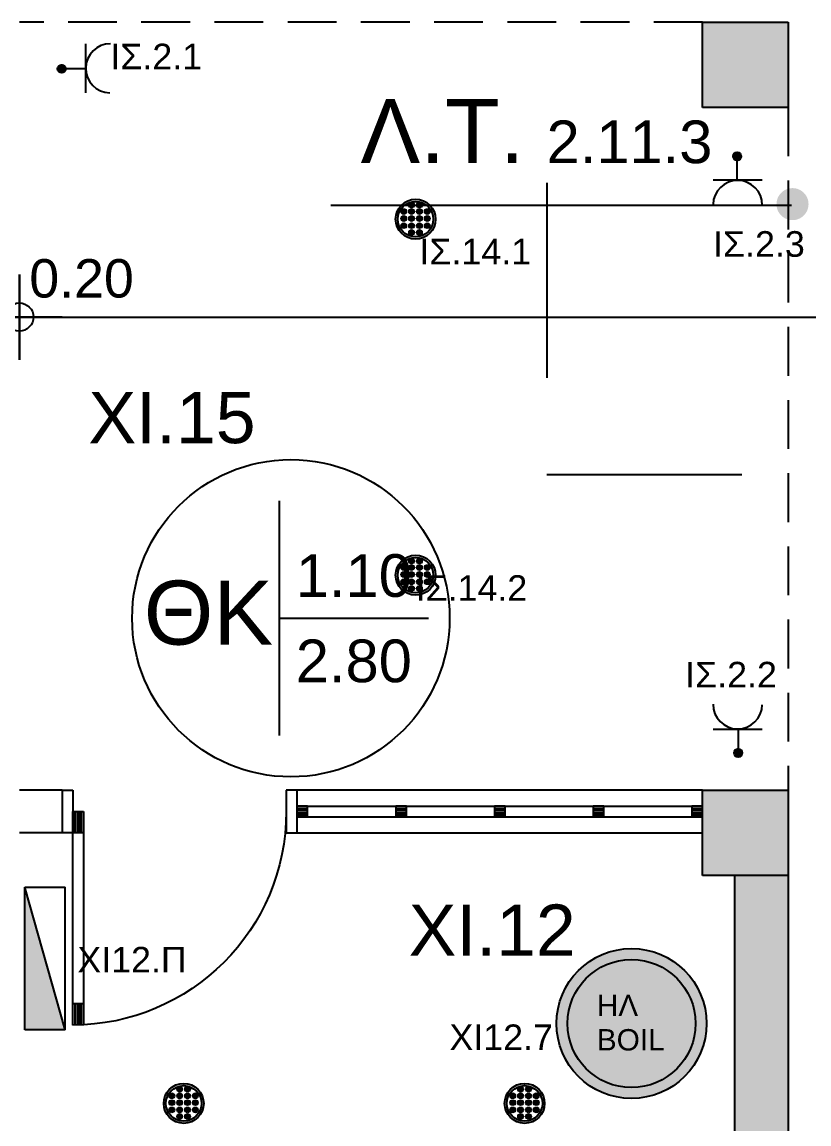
# Model space of a CAD drawing. Header units: metres. Extents: x 0 to 132, y -109 to 310.
# Drawn here: x 29.63 to 33.32, y 20.22 to 25.38 of the extents above; entities that cross this region are included whole.
import ezdxf
from ezdxf.enums import TextEntityAlignment as Align

# ---------------------------------------------------------------- set-up
doc = ezdxf.new("R2010")
doc.units = ezdxf.units.M
doc.header["$LTSCALE"] = 0.036
doc.linetypes.add('DASHDOTX2', pattern=[50.8, 25.4, -12.7, 0, -12.7])
doc.linetypes.add('HIDDEN', pattern=[9.525, 6.35, -3.175])
doc.layers.get('0').update_dxf_attribs({"color": 252})
doc.layers.get('Defpoints').update_dxf_attribs({"color": 252})
for name, color, linetype in [('arxitektonika', 254, 'Continuous'), ('DIMBLK', 252, 'Continuous'), ('electext', 20, 'Continuous'), ('HLEK-SYMBOL', 3, 'Continuous'), ('HLEK_FL001_SYMBOLS', 230, 'Continuous'), ('mihanologika text', 20, 'Continuous'), ('Parathira', 252, 'Continuous')]:
    doc.layers.add(name, color=color, linetype=linetype)
doc.styles.add('COMU-N', font='arial.ttf')
doc.styles.get("Standard").update_dxf_attribs({"font": 'arial.ttf'})
doc.styles.add('W4MS2', font='W4MS2.shx')
doc.dimstyles.new('CADWDOT', dxfattribs={"dimscale": 0.1, "dimtxt": 1.8, "dimasz": 0.08, "dimexe": 2, "dimexo": 0, "dimgap": 0.09, "dimtad": 0, "dimrnd": 0.001, "dimzin": 0, "dimdsep": 46, "dimtxsty": 'Standard', "dimblk1": 'ARTDIM', "dimblk2": 'ARTDIM', "dimsah": 1, "dimcen": 0.09, "dimdle": 0.05, "dimse1": 1, "dimse2": 1, "dimadec": 0, "dimazin": 0, "dimtfac": 1, "dimtmove": 0, "dimatfit": 3, "dimldrblk": 'ARTDIM', "dimfxl": 2, "dimtvp": 0.9999, "dimtolj": 1, "dimtzin": 0, "dimarcsym": 0})

# ---------------------------------------------------------------- blocks, each defined once
blk = doc.blocks.new('ARTDIM')
at = {"layer": 'DIMBLK'}
for p, q in [((0, -24.9975), (0, 24.9975)), ((-24.9975, 0), (24.9975, 0))]:
    blk.add_line(p, q, dxfattribs=at)
blk.add_circle((0, 0), 8.25, dxfattribs=at)
blk = doc.blocks.new('*D213')
at = {"layer": 'arxitektonika', "color": 0, "lineweight": -2}
for p, q in [((29.4262, 24.0007), (29.6102, 24.0007)), ((29.6182, 24.0007), (30.1927, 24.0007))]:
    blk.add_line(p, q, dxfattribs=at)
at = {"layer": 'Defpoints', "color": 0, "transparency": 16777216}
for p in [(29.4182, 24.983), (29.6182, 24.983), (29.6182, 24.0007)]:
    blk.add_point(p, dxfattribs=at)
at = {"layer": 'arxitektonika', "color": 0, "lineweight": -2, "xscale": 0.008, "yscale": 0.008, "zscale": 0.008, "rotation": 180}
blk.add_blockref('ARTDIM', (29.4182, 24.0007), dxfattribs=at)
at = {"layer": 'arxitektonika', "color": 0, "lineweight": -2, "xscale": 0.008, "yscale": 0.008, "zscale": 0.008}
blk.add_blockref('ARTDIM', (29.6182, 24.0007), dxfattribs=at)
at = {"layer": 'arxitektonika', "color": 0, "insert": (29.9095, 24.1807), "char_height": 0.18, "attachment_point": 5}
blk.add_mtext('\\A1;0.20', dxfattribs=at)
blk = doc.blocks.new('A$C16DE0479')
at = {"layer": 'Parathira'}
for p, q in [((-1.1, 0), (-1.05, 0)), ((-1.05, 0), (-1.05, -0.2)), ((-0.05, 0), (-0.05, -0.2)), ((0, 0), (-0.05, 0)), ((-0.1, -0.1), (-0.1, -1.0987)), ((-0.05, -0.1), (-0.1, -0.1)), ((-0.09, -0.1), (-0.09, -0.2)), ((-0.08, -0.1), (-0.08, -0.2)), ((-0.07, -0.1), (-0.07, -0.2)), ((-0.06, -0.1), (-0.06, -0.2)), ((-0.05, -1.1), (-0.05, -0.1)), ((-1.05, -0.2), (-1.1, -0.2)), ((-0.1, -0.2), (-0.05, -0.2)), ((-0.05, -0.2), (0, -0.2)), ((-0.1, -1), (-0.05, -1)), ((-0.09, -1), (-0.09, -1.0992)), ((-0.08, -1), (-0.08, -1.0995)), ((-0.07, -1), (-0.07, -1.0998)), ((-0.06, -1), (-0.06, -1.0999))]:
    blk.add_line(p, q, dxfattribs=at)
blk.add_arc((-0.05, -0.1), 1, 180, 270, dxfattribs=at)
blk = doc.blocks.new('A$C46E46230')
at = {"layer": 'Parathira'}
for p, q in [((0, 0.025), (0, -0.025)), ((0.05, 0.025), (0, 0.025)), ((0, 0.025), (1.9, 0.025)), ((0, 0.015), (0.05, 0.015)), ((0, 0.005), (0.05, 0.005)), ((0.05, -0.025), (0.05, 0.025)), ((0.4625, 0.025), (0.4625, -0.025)), ((0.5125, 0.025), (0.4625, 0.025)), ((0.4625, 0.015), (0.5125, 0.015)), ((0.4625, 0.005), (0.5125, 0.005)), ((0.5125, -0.025), (0.5125, 0.025)), ((0.925, 0.025), (0.925, -0.025)), ((0.975, 0.025), (0.925, 0.025)), ((0.925, 0.015), (0.975, 0.015)), ((0.925, 0.005), (0.975, 0.005)), ((0.975, -0.025), (0.975, 0.025)), ((1.3875, 0.025), (1.3875, -0.025)), ((1.4375, 0.025), (1.3875, 0.025)), ((1.3875, 0.015), (1.4375, 0.015)), ((1.3875, 0.005), (1.4375, 0.005)), ((1.4375, -0.025), (1.4375, 0.025)), ((1.85, 0.025), (1.85, -0.025)), ((1.9, 0.025), (1.85, 0.025)), ((1.85, 0.015), (1.9, 0.015)), ((1.85, 0.005), (1.9, 0.005)), ((1.9, -0.025), (1.9, 0.025)), ((0, -0.005), (0.05, -0.005)), ((0, -0.015), (0.05, -0.015)), ((0, -0.025), (0.05, -0.025)), ((0, -0.025), (1.9, -0.025)), ((0.4625, -0.005), (0.5125, -0.005)), ((0.4625, -0.015), (0.5125, -0.015)), ((0.4625, -0.025), (0.5125, -0.025)), ((0.925, -0.005), (0.975, -0.005)), ((0.925, -0.015), (0.975, -0.015)), ((0.925, -0.025), (0.975, -0.025)), ((1.3875, -0.005), (1.4375, -0.005)), ((1.3875, -0.015), (1.4375, -0.015)), ((1.3875, -0.025), (1.4375, -0.025)), ((1.85, -0.005), (1.9, -0.005)), ((1.85, -0.015), (1.9, -0.015)), ((1.85, -0.025), (1.9, -0.025))]:
    blk.add_line(p, q, dxfattribs=at)
blk = doc.blocks.new('*D233')
at = {"layer": 'arxitektonika', "color": 0, "lineweight": -2}
blk.add_line((34.0421, 16.191), (34.0421, 21.375), dxfattribs=at)
at = {"layer": 'Defpoints', "color": 0, "transparency": 16777216}
for p in [(32.3881, 21.383), (34.0421, 21.383), (33.5029, 16.183)]:
    blk.add_point(p, dxfattribs=at)
at = {"layer": 'arxitektonika', "color": 0, "lineweight": -2, "xscale": 0.008, "yscale": 0.008, "zscale": 0.008}
for p, rotation in [((34.0421, 21.383), 90), ((34.0421, 16.183), 270)]:
    blk.add_blockref('ARTDIM', p, dxfattribs=dict(at, rotation=rotation))
at = {"layer": 'arxitektonika', "color": 0, "insert": (33.8621, 18.7224), "char_height": 0.18, "attachment_point": 5, "rotation": 90}
blk.add_mtext('\\A1;5.20', dxfattribs=at)
blk = doc.blocks.new('*D234')
at = {"layer": 'arxitektonika', "color": 0, "lineweight": -2}
for p, q in [((34.0421, 21.783), (34.0421, 22.3576)), ((34.0421, 21.391), (34.0421, 21.775))]:
    blk.add_line(p, q, dxfattribs=at)
at = {"layer": 'Defpoints', "color": 0, "transparency": 16777216}
for p in [(30.9764, 21.783), (34.0421, 21.783), (32.8182, 21.383)]:
    blk.add_point(p, dxfattribs=at)
at = {"layer": 'arxitektonika', "color": 0, "lineweight": -2, "xscale": 0.008, "yscale": 0.008, "zscale": 0.008}
for p, rotation in [((34.0421, 21.783), 90), ((34.0421, 21.383), 270)]:
    blk.add_blockref('ARTDIM', p, dxfattribs=dict(at, rotation=rotation))
at = {"layer": 'arxitektonika', "color": 0, "insert": (33.8621, 22.0743), "char_height": 0.18, "attachment_point": 5, "rotation": 90}
blk.add_mtext('\\A1;0.40', dxfattribs=at)
blk = doc.blocks.new('*D236')
at = {"layer": 'arxitektonika', "color": 0, "lineweight": -2}
blk.add_line((29.6262, 24.0007), (40.8102, 24.0007), dxfattribs=at)
at = {"layer": 'Defpoints', "color": 0, "transparency": 16777216}
for p in [(29.6182, 24.983), (40.8182, 24.983), (40.8182, 24.0007)]:
    blk.add_point(p, dxfattribs=at)
at = {"layer": 'arxitektonika', "color": 0, "lineweight": -2, "xscale": 0.008, "yscale": 0.008, "zscale": 0.008, "rotation": 180}
blk.add_blockref('ARTDIM', (29.6182, 24.0007), dxfattribs=at)
at = {"layer": 'arxitektonika', "color": 0, "lineweight": -2, "xscale": 0.008, "yscale": 0.008, "zscale": 0.008}
blk.add_blockref('ARTDIM', (40.8182, 24.0007), dxfattribs=at)
at = {"layer": 'arxitektonika', "color": 0, "insert": (35.2182, 24.1807), "char_height": 0.18, "attachment_point": 5}
blk.add_mtext('\\A1;11.20', dxfattribs=at)
blk = doc.blocks.new('gJ6_a28')
at = {"layer": 'HLEK-SYMBOL', "color": 0, "linetype": 'Continuous'}
for p, q in [((-0.67, 0), (-0.67, 0.19)), ((-0.67, 0.19), (0, 0.19)), ((-0.67, 0), (0, 0.19)), ((0, 0.19), (0, 0)), ((-0.67, 0), (0, 0))]:
    blk.add_line(p, q, dxfattribs=at)
at = {"layer": 'HLEK-SYMBOL', "color": 0}
blk.add_solid([(-0.67, 0.19), (0, 0.19), (-0.67, 0)], dxfattribs=at)
at = {"layer": 'HLEK-SYMBOL', "color": 0, "style": 'W4MS2', "flags": 8}
blk.add_attdef('NODE_NUMBER', (0.018, 0.0914), '', height=0.1, dxfattribs=at)
blk.add_attdef('NODE_NUMBER', (0.018, 0.0914), '', height=0.1, dxfattribs=at)
blk = doc.blocks.new('gJ6_a14')
at = {"linetype": 'Continuous'}
for p, q in [((-0.1176, 0.1119), (0.113, 0.1119)), ((0, 0.1119), (0, 0))]:
    blk.add_line(p, q, dxfattribs=at)
blk.add_arc((-0.0023, 0.2279), 0.1153, 180, 358.9566, dxfattribs=at)
blk = doc.blocks.new('*X789')
at = {"color": 0}
for p, q in [((15.598, 2.587), (15.737, 2.727)), ((15.598, 2.622), (15.702, 2.727)), ((15.604, 2.646), (15.605, 2.647)), ((15.605, 2.559), (15.765, 2.719)), ((15.609, 2.652), (15.618, 2.66)), ((15.617, 2.536), (15.789, 2.707)), ((15.623, 2.665), (15.631, 2.674)), ((15.633, 2.516), (15.808, 2.691)), ((15.636, 2.678), (15.645, 2.687)), ((15.64, 2.647), (15.649, 2.656)), ((15.649, 2.691), (15.658, 2.7)), ((15.653, 2.501), (15.824, 2.672)), ((15.654, 2.66), (15.662, 2.669)), ((15.662, 2.705), (15.671, 2.714)), ((15.667, 2.674), (15.676, 2.683)), ((15.671, 2.643), (15.68, 2.652)), ((15.676, 2.718), (15.678, 2.721)), ((15.676, 2.489), (15.836, 2.648)), ((15.68, 2.687), (15.689, 2.696)), ((15.685, 2.656), (15.693, 2.665)), ((15.693, 2.7), (15.702, 2.709)), ((15.698, 2.669), (15.707, 2.678)), ((15.702, 2.638), (15.711, 2.647)), ((15.707, 2.714), (15.715, 2.722)), ((15.711, 2.683), (15.72, 2.691)), ((15.715, 2.652), (15.724, 2.66)), ((15.72, 2.727), (15.721, 2.728)), ((15.724, 2.696), (15.733, 2.705)), ((15.729, 2.665), (15.738, 2.674)), ((15.738, 2.709), (15.746, 2.718)), ((15.742, 2.678), (15.751, 2.687)), ((15.746, 2.647), (15.755, 2.656)), ((15.751, 2.722), (15.752, 2.724)), ((15.755, 2.691), (15.764, 2.7)), ((15.76, 2.66), (15.768, 2.669)), ((15.768, 2.705), (15.777, 2.714)), ((15.773, 2.674), (15.782, 2.683)), ((15.777, 2.643), (15.786, 2.652)), ((15.786, 2.687), (15.795, 2.696)), ((15.791, 2.656), (15.799, 2.665)), ((15.804, 2.669), (15.813, 2.678)), ((15.808, 2.638), (15.817, 2.647)), ((15.822, 2.652), (15.83, 2.66)), ((15.601, 2.607), (15.609, 2.616)), ((15.605, 2.577), (15.614, 2.585)), ((15.611, 2.547), (15.618, 2.554)), ((15.614, 2.621), (15.623, 2.63)), ((15.618, 2.59), (15.627, 2.599)), ((15.623, 2.559), (15.631, 2.568)), ((15.627, 2.634), (15.636, 2.643)), ((15.627, 2.528), (15.636, 2.537)), ((15.631, 2.603), (15.64, 2.612)), ((15.636, 2.572), (15.645, 2.581)), ((15.64, 2.541), (15.649, 2.55)), ((15.645, 2.616), (15.654, 2.625)), ((15.645, 2.51), (15.654, 2.519)), ((15.649, 2.585), (15.658, 2.594)), ((15.654, 2.554), (15.662, 2.563)), ((15.658, 2.63), (15.667, 2.638)), ((15.658, 2.523), (15.667, 2.532)), ((15.662, 2.599), (15.671, 2.607)), ((15.664, 2.494), (15.671, 2.501)), ((15.667, 2.568), (15.676, 2.577)), ((15.671, 2.537), (15.68, 2.546)), ((15.676, 2.612), (15.685, 2.621)), ((15.676, 2.506), (15.685, 2.515)), ((15.68, 2.581), (15.689, 2.59)), ((15.685, 2.55), (15.693, 2.559)), ((15.689, 2.625), (15.698, 2.634)), ((15.689, 2.519), (15.698, 2.528)), ((15.693, 2.594), (15.702, 2.603)), ((15.693, 2.488), (15.702, 2.497)), ((15.698, 2.563), (15.707, 2.572)), ((15.702, 2.532), (15.711, 2.541)), ((15.705, 2.482), (15.843, 2.62)), ((15.707, 2.607), (15.715, 2.616)), ((15.707, 2.501), (15.715, 2.51)), ((15.711, 2.577), (15.72, 2.585)), ((15.715, 2.546), (15.724, 2.554)), ((15.72, 2.621), (15.729, 2.63)), ((15.72, 2.515), (15.729, 2.523)), ((15.724, 2.59), (15.733, 2.599)), ((15.724, 2.484), (15.733, 2.493)), ((15.729, 2.559), (15.738, 2.568)), ((15.733, 2.634), (15.742, 2.643)), ((15.733, 2.528), (15.742, 2.537)), ((15.738, 2.603), (15.746, 2.612)), ((15.738, 2.497), (15.746, 2.506)), ((15.741, 2.482), (15.842, 2.584)), ((15.742, 2.572), (15.751, 2.581)), ((15.746, 2.541), (15.755, 2.55)), ((15.751, 2.616), (15.76, 2.625)), ((15.751, 2.51), (15.76, 2.519)), ((15.755, 2.585), (15.764, 2.594)), ((15.76, 2.554), (15.768, 2.563)), ((15.764, 2.63), (15.773, 2.638)), ((15.764, 2.523), (15.773, 2.532)), ((15.768, 2.599), (15.777, 2.607)), ((15.768, 2.493), (15.777, 2.501)), ((15.773, 2.568), (15.782, 2.577)), ((15.777, 2.537), (15.786, 2.546)), ((15.782, 2.612), (15.791, 2.621)), ((15.782, 2.506), (15.791, 2.515)), ((15.786, 2.581), (15.795, 2.59)), ((15.791, 2.55), (15.799, 2.559)), ((15.795, 2.625), (15.804, 2.634)), ((15.795, 2.519), (15.804, 2.528)), ((15.799, 2.594), (15.808, 2.603)), ((15.804, 2.563), (15.813, 2.572)), ((15.808, 2.532), (15.817, 2.541)), ((15.813, 2.607), (15.822, 2.616)), ((15.817, 2.577), (15.826, 2.585)), ((15.822, 2.546), (15.83, 2.554)), ((15.826, 2.621), (15.835, 2.63)), ((15.83, 2.59), (15.839, 2.599)), ((15.835, 2.559), (15.835, 2.56)), ((15.839, 2.634), (15.84, 2.635)), ((15.844, 2.603), (15.844, 2.603))]:
    blk.add_line(p, q, dxfattribs=at)
blk = doc.blocks.new('GJ6_A78')
at = {"layer": 'HLEK-SYMBOL', "color": 0, "linetype": 'Continuous'}
blk.add_circle((0, 0), 0.0989, dxfattribs=at)
at = {"layer": 'HLEK-SYMBOL', "color": 0, "xscale": 0.8, "yscale": 0.8, "zscale": 0.8}
blk.add_blockref('*X789', (-12.576, -2.084), dxfattribs=at)
blk = doc.blocks.new('priza')
at = {"layer": 'HLEK_FL001_SYMBOLS', "xscale": 0.1951472641207488, "yscale": 0.1951472641207488, "zscale": 0.1951472641207488}
blk.add_blockref('GJ6_A78', (87.4, -100.4953), dxfattribs=at)
at = {"layer": 'HLEK_FL001_SYMBOLS', "rotation": 180}
blk.add_blockref('gJ6_a14', (87.4, -100.4952), dxfattribs=at)
blk = doc.blocks.new('led downlight 26W xoneyto 18cm')
at = {"layer": 'HLEK_FL001_SYMBOLS'}
h = blk.add_hatch(color=256, dxfattribs=at)
h.paths.add_polyline_path([(45.0105, 62.6523, 1), (45.1976, 62.6523, 1)])
h.paths.add_polyline_path([(45.1872, 62.6523, 1), (45.0209, 62.6523, 1)], flags=16)
at = {"layer": 'HLEK_FL001_SYMBOLS', "linetype": 'Continuous', "lineweight": 0}
h = blk.add_hatch(color=11, dxfattribs=at)
h.dxf.hatch_style = 1
h.paths.add_polyline_path([(45.062, 62.688, 1), (45.0351, 62.688, 1)])
h = blk.add_hatch(color=11, dxfattribs=at)
h.dxf.hatch_style = 1
h.paths.add_polyline_path([(45.0985, 62.7188, 1), (45.0716, 62.7188, 1)])
h = blk.add_hatch(color=11, dxfattribs=at)
h.dxf.hatch_style = 1
h.paths.add_polyline_path([(45.0985, 62.688, 1), (45.0716, 62.688, 1)])
h = blk.add_hatch(color=11, dxfattribs=at)
h.dxf.hatch_style = 1
h.paths.add_polyline_path([(45.1355, 62.7188, 1), (45.1087, 62.7188, 1)])
h = blk.add_hatch(color=11, dxfattribs=at)
h.dxf.hatch_style = 1
h.paths.add_polyline_path([(45.1355, 62.688, 1), (45.1087, 62.688, 1)])
h = blk.add_hatch(color=11, dxfattribs=at)
h.dxf.hatch_style = 1
h.paths.add_polyline_path([(45.172, 62.688, 1), (45.1452, 62.688, 1)])
h = blk.add_hatch(color=11, dxfattribs=at)
h.dxf.hatch_style = 1
h.paths.add_polyline_path([(45.062, 62.6556, 1), (45.0351, 62.6556, 1)])
h = blk.add_hatch(color=11, dxfattribs=at)
h.dxf.hatch_style = 1
h.paths.add_polyline_path([(45.062, 62.6219, 1), (45.0351, 62.6219, 1)])
h = blk.add_hatch(color=11, dxfattribs=at)
h.dxf.hatch_style = 1
h.paths.add_polyline_path([(45.0985, 62.6556, 1), (45.0716, 62.6556, 1)])
h = blk.add_hatch(color=11, dxfattribs=at)
h.dxf.hatch_style = 1
h.paths.add_polyline_path([(45.0985, 62.6219, 1), (45.0716, 62.6219, 1)])
h = blk.add_hatch(color=11, dxfattribs=at)
h.dxf.hatch_style = 1
h.paths.add_polyline_path([(45.1355, 62.6556, 1), (45.1087, 62.6556, 1)])
h = blk.add_hatch(color=11, dxfattribs=at)
h.dxf.hatch_style = 1
h.paths.add_polyline_path([(45.1355, 62.6219, 1), (45.1087, 62.6219, 1)])
h = blk.add_hatch(color=11, dxfattribs=at)
h.dxf.hatch_style = 1
h.paths.add_polyline_path([(45.172, 62.6556, 1), (45.1452, 62.6556, 1)])
h = blk.add_hatch(color=11, dxfattribs=at)
h.dxf.hatch_style = 1
h.paths.add_polyline_path([(45.172, 62.6219, 1), (45.1452, 62.6219, 1)])
h = blk.add_hatch(color=11, dxfattribs=at)
h.dxf.hatch_style = 1
h.paths.add_polyline_path([(45.0985, 62.5906, 1), (45.0716, 62.5906, 1)])
h = blk.add_hatch(color=11, dxfattribs=at)
h.dxf.hatch_style = 1
h.paths.add_polyline_path([(45.1355, 62.5906, 1), (45.1087, 62.5906, 1)])
at = {"layer": 'HLEK_FL001_SYMBOLS'}
for radius in [0.0936, 0.0831]:
    blk.add_circle((45.1041, 62.6523), radius, dxfattribs=at)
at = {"layer": 'HLEK_FL001_SYMBOLS', "linetype": 'Continuous', "lineweight": 0}
for centre in [(45.0486, 62.688), (45.0851, 62.7188), (45.0851, 62.688), (45.1221, 62.7188), (45.1221, 62.688), (45.1586, 62.688), (45.0486, 62.6556), (45.0486, 62.6219), (45.0851, 62.6556), (45.0851, 62.6219), (45.1221, 62.6556), (45.1221, 62.6219), (45.1586, 62.6556), (45.1586, 62.6219), (45.0851, 62.5906), (45.1221, 62.5906)]:
    blk.add_circle(centre, 0.0134, dxfattribs=at)
blk = doc.blocks.new('electroboiler')
at = {"layer": 'HLEK_FL001_SYMBOLS'}
h = blk.add_hatch(color=256, dxfattribs=at)
h.paths.add_polyline_path([(2321.6631, 1205.6021, 1), (2322.3658, 1205.6021, 1)])
h.paths.add_polyline_path([(2322.3144, 1205.6021, -1), (2321.7144, 1205.6021, -1)], flags=16)
blk.add_hatch(color=11, dxfattribs=at).paths.add_polyline_path([(2322.3144, 1205.6021, 1), (2321.7144, 1205.6021, 1)])
for radius in [0.3513, 0.3]:
    blk.add_circle((2322.0144, 1205.6021), radius, dxfattribs=at)
for s, p in [('ΗΛ', (2321.8516, 1205.6367)), ('ΒΟΙL', (2321.8516, 1205.476))]:
    blk.add_text(s, height=0.1, dxfattribs=at).set_placement(p)

msp = doc.modelspace()

# ---------------------------------------------------------------- hatches: boundary and pattern name
at = {"layer": 'arxitektonika'}
for points in [[(32.8182, 24.983), (33.2182, 24.983), (33.2182, 25.383), (32.8182, 25.383)], [(32.8182, 21.383), (33.2182, 21.383), (33.2182, 21.783), (32.8182, 21.783)], [(32.9682, 14.583), (33.2182, 14.583), (33.2182, 21.383), (32.9682, 21.383)]]:
    msp.add_hatch(color=256, dxfattribs=at).paths.add_polyline_path(points)
h = msp.add_hatch(color=256, dxfattribs=at)
h.paths.add_polyline_path([(33.2392, 24.5297), (33.1642, 24.5297, 0.414214), (33.2392, 24.4547)])
h.paths.add_polyline_path([(33.3142, 24.5297), (33.2392, 24.5297), (33.2392, 24.4547, 0.414214)])
h.paths.add_polyline_path([(33.2392, 24.6047), (33.2392, 24.5297), (33.3142, 24.5297, 0.414214)])
h.paths.add_polyline_path([(33.2392, 24.6047, 0.414214), (33.1642, 24.5297), (33.2392, 24.5297)])

# ---------------------------------------------------------------- linework, layer by layer
at = {"layer": 'arxitektonika', "linetype": 'HIDDEN'}
for p, q in [((32.8182, 25.383), (29.6182, 25.383)), ((33.2182, 24.983), (33.2182, 21.783))]:
    msp.add_line(p, q, dxfattribs=at)
at = {"layer": 'arxitektonika'}
for p, q in [((32.8182, 24.983), (32.8182, 25.383)), ((32.8182, 25.383), (33.2182, 25.383)), ((33.2182, 25.383), (33.2182, 24.983)), ((33.2182, 24.983), (32.8182, 24.983)), ((31.077, 24.5256), (33.2342, 24.5256)), ((30.8347, 23.1394), (30.8347, 22.0394)), ((30.8347, 22.5894), (31.5347, 22.5894)), ((29.8182, 21.783), (29.6182, 21.783)), ((29.8182, 21.783), (29.8182, 21.583)), ((32.8182, 21.783), (30.9182, 21.783)), ((30.9182, 21.783), (30.9182, 21.583)), ((32.8182, 21.783), (33.2182, 21.783)), ((32.8182, 21.383), (32.8182, 21.783)), ((33.2182, 21.783), (33.2182, 21.383)), ((29.8182, 21.583), (29.6182, 21.583)), ((30.9182, 21.583), (32.8182, 21.583)), ((33.2182, 21.383), (32.8182, 21.383)), ((32.9682, 21.383), (32.9682, 14.583)), ((33.2182, 21.383), (33.2182, 14.583))]:
    msp.add_line(p, q, dxfattribs=at)
at = {"layer": 'arxitektonika', "linetype": 'DASHDOTX2'}
for p, q in [((32.0882, 24.6297), (32.0882, 23.263)), ((32.0882, 23.263), (34.04, 23.263))]:
    msp.add_line(p, q, dxfattribs=at)
at = {"layer": 'arxitektonika'}
msp.add_circle((30.8899, 22.5894), 0.7434, dxfattribs=at)

# ---------------------------------------------------------------- block references
at = {"layer": 'arxitektonika', "xscale": -1}
msp.add_blockref('A$C16DE0479', (29.8182, 21.783), dxfattribs=at)
at = {"layer": 'arxitektonika'}
msp.add_blockref('A$C46E46230', (30.9182, 21.683), dxfattribs=at)
at = {"layer": 'HLEK_FL001_SYMBOLS'}
for name, p, rotation in [('priza', (-70.6787, -62.2361), 89.99999999999999), ('priza', (120.3846, -78.5371), 180), ('gJ6_a28', (29.8335, 21.3298), 90)]:
    msp.add_blockref(name, p, dxfattribs=dict(at, rotation=rotation))
for name, p in [('priza', (-54.42, 125.2487)), ('electroboiler', (-2289.5292, -1184.9121))]:
    msp.add_blockref(name, p, dxfattribs=at)
at = {"layer": 'HLEK_FL001_SYMBOLS', "linetype": 'Continuous', "lineweight": 0}
for p in [(-13.6302, -38.1932), (-13.6302, -39.8615), (-14.7162, -42.3364), (-13.1195, -42.3364)]:
    msp.add_blockref('led downlight 26W xoneyto 18cm', p, dxfattribs=at)

# ---------------------------------------------------------------- texts
at = {"layer": 'arxitektonika', "style": 'COMU-N'}
for s, p in [('Λ.Τ.', (31.2158, 24.7217)), ('ΘK', (30.2009, 22.4655))]:
    msp.add_text(s, height=0.3, dxfattribs=at).set_placement(p)
at = {"layer": 'arxitektonika', "linetype": 'ByBlock', "style": 'COMU-N'}
msp.add_text('2.11.3', height=0.2, dxfattribs=at).set_placement((32.0873, 24.7217))
for tag, text, p in [('1.10', '0.90', (31.1847, 22.6894)), ('2.80', '2.20', (31.1847, 22.2894))]:
    msp.add_attdef(tag, text=text, height=0.2, dxfattribs=at).set_placement(p, align=Align.CENTER)
at = {"layer": 'electext'}
for s, height, p in [('ΧΙ.15', 0.24, (29.9417, 23.4096)), ('ΧΙ.12', 0.24, (31.4412, 21.0077)), ('ΧΙ12.Π', 0.12, (29.8897, 20.9292))]:
    msp.add_text(s, height=height, dxfattribs=at).set_placement(p)
at = {"layer": 'electext', "char_height": 0.12, "attachment_point": 1}
for s, width, insert in [('ΙΣ.14.1', 0.35427, (31.4919, 24.3673)), ('ΙΣ.14.2', 0.585278, (31.4739, 22.7908)), ('XI12.7', 0.136586, (31.6325, 20.6856))]:
    msp.add_mtext_dynamic_manual_height_columns(s, width=width, gutter_width=0.6, heights=[0], dxfattribs=dict(at, insert=insert))
at = {"layer": 'mihanologika text', "char_height": 0.12, "attachment_point": 1}
for s, width, insert in [('ΙΣ.2.1', 0.348336, (30.0443, 25.2815)), ('ΙΣ.2.3', 0.351161, (32.867, 24.403)), ('ΙΣ.2.2', 0.481801, (32.7364, 22.3849))]:
    msp.add_mtext_dynamic_manual_height_columns(s, width=width, gutter_width=0.6, heights=[0], dxfattribs=dict(at, insert=insert))

# ---------------------------------------------------------------- dimensions: what is measured, and where the dimension line sits
at = {"layer": 'arxitektonika'}
for base, p1, p2, picture, middle in [((29.6182, 24.0007), (29.4182, 24.983), (29.6182, 24.983), '*D213', (29.9095, 24.1807)), ((40.8182, 24.0007), (29.6182, 24.983), (40.8182, 24.983), '*D236', (35.2182, 24.1807))]:
    dim = msp.add_linear_dim(base=base, p1=p1, p2=p2, dimstyle='CADWDOT', dxfattribs=at)
    dim.commit()
    dim.dimension.update_dxf_attribs({"geometry": picture, "text_midpoint": middle})
dim = msp.add_linear_dim(base=(34.0421, 21.783), p1=(32.8182, 21.383), p2=(30.9764, 21.783), angle=90, dimstyle='CADWDOT', dxfattribs=at)
dim.commit()
dim.dimension.update_dxf_attribs({"geometry": '*D234', "text_midpoint": (33.8621, 22.0743)})
dim = msp.add_linear_dim(base=(34.0421, 21.383), p1=(33.5029, 16.183), p2=(32.3881, 21.383), angle=90, dimstyle='CADWDOT', dxfattribs=at)
dim.commit()
dim.dimension.update_dxf_attribs({"geometry": '*D233', "text_midpoint": (34.0421, 18.7224), "dimtype": 160})

doc.saveas('drawing.dxf')
